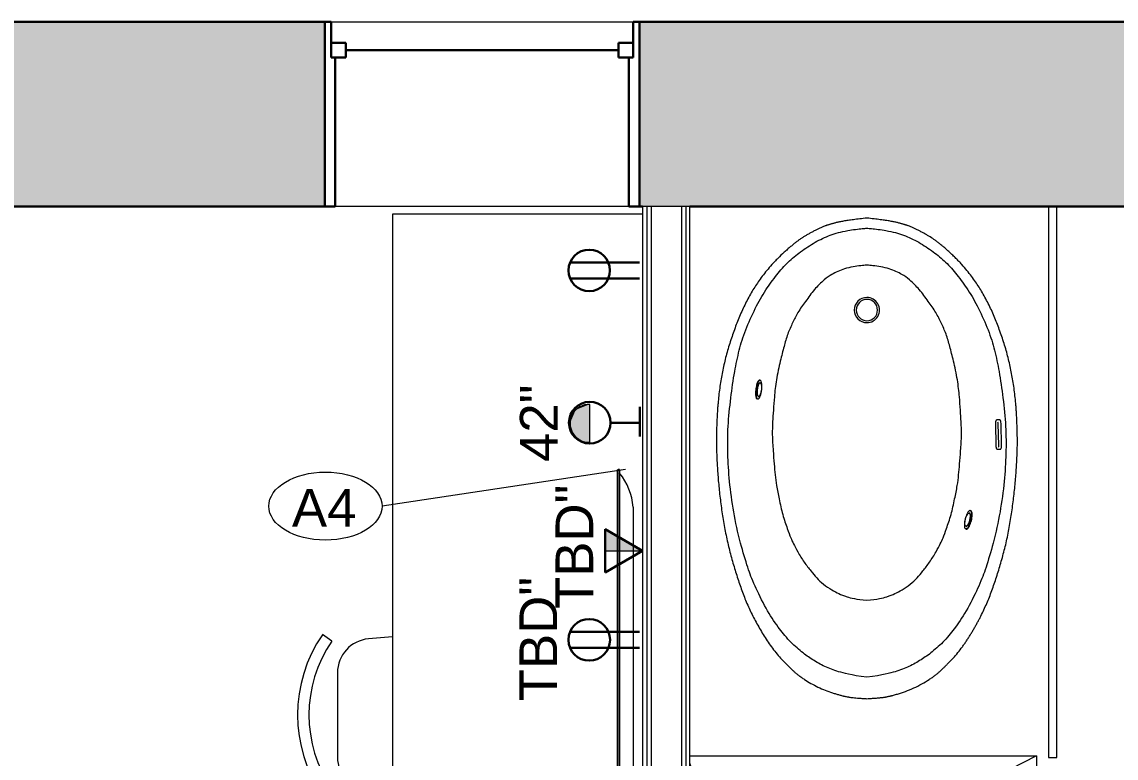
# Model space of a CAD drawing. Header units: inches. Extents: x -1176 to 1482, y -2527 to 978.
# Drawn here: x 608.8 to 739.3, y 501.3 to 589 of the extents above; entities that cross this region are included whole.
import ezdxf

# ---------------------------------------------------------------- set-up
doc = ezdxf.new("R2010")
doc.units = ezdxf.units.IN
doc.header["$MEASUREMENT"] = 0
for name, color, linetype, lineweight in [('A-ANNO-NOTE', 131, 'Continuous', 40), ('A-GLAZ', 151, 'Continuous', 18), ('A-GLAZ-CURT', 52, 'Continuous', 9), ('A-WALL', 113, 'Continuous', 18), ('A-WALL-PATT', 111, 'Continuous', 18), ('I-FURN', 30, 'Continuous', 9), ('I-WALL', 2, 'Continuous', 18), ('P-SANR-FIXT', 6, 'Continuous', 9), ('Q-CASE', 31, 'Continuous', 9), ('Q-SPCQ', 91, 'Continuous', 9), ('Q-SPCQ-IDEN', 132, 'Continuous', 9)]:
    doc.layers.add(name, color=color, linetype=linetype, lineweight=lineweight)
doc.styles.add('Arial', font='arial.ttf', dxfattribs={"height": 4.5})
doc.styles.add('Swis721 Lt BT', font='swissl.ttf', dxfattribs={"height": 4.5})

# ---------------------------------------------------------------- blocks, each defined once
blk = doc.blocks.new('Double Hung - side window 4_ X 6_ 3_ H-6086068-3rd Floor Power _ Signal')
at = {"layer": 'A-GLAZ', "color": 8, "lineweight": 30}
for p, q in [((-18.75, 11), (-18, 11)), ((-18, 6.75), (-18, 11)), ((18, 6.75), (18, 11)), ((18.75, 11), (18, 11)), ((-18, 8.5), (-18, 6.75)), ((-18, 8.5), (-16.25, 8.5)), ((-16.25, 8.5), (-16.25, 6.75)), ((16.25, 8.5), (16.25, 6.75)), ((18, 8.5), (16.25, 8.5)), ((18, 8.5), (18, 6.75)), ((-18, 6.75), (-16.25, 6.75)), ((-18, 6.75), (-17.5, 6.75)), ((-17.5, -11), (-17.5, 6.75)), ((-16.25, 7.625), (16.25, 7.625)), ((18, 6.75), (16.25, 6.75)), ((17.5, 6.75), (18, 6.75)), ((17.5, 6.75), (17.5, -11)), ((-17.5, -11), (-18.75, -11)), ((17.5, -11), (18.75, -11))]:
    blk.add_line(p, q, dxfattribs=at)
blk = doc.blocks.new('F-Chairs - Side 01-V31-3rd Floor Power _ Signal')
at = {"layer": 'I-FURN'}
for p, q in [((-9.57, -3.52), (-8.8, -4.64)), ((8.8, -4.64), (9.57, -3.52)), ((5.02, -5.32), (-5.02, -5.32)), ((-9.07, -9.03), (-9.31, -11.89)), ((9.31, -11.89), (9.07, -9.03))]:
    blk.add_line(p, q, dxfattribs=at)
for centre, radius, start, end in [((0, -17.51), 16.94, 55.6197, 124.3803), ((0, -17.51), 15.59, 55.6197, 124.3803), ((-5.02, -9.38), 4.06, 90, 175.0303), ((5.02, -9.38), 4.06, 4.9697, 90)]:
    blk.add_arc(centre, radius, start, end, dxfattribs=at)
blk = doc.blocks.new('downloadobjectfile_id_236f7131-f753-4b41-a4ac-6b6cf5932f67 - Bath tub-6664744-3rd Floor Power _ Signal')
at = {"layer": 'P-SANR-FIXT'}
for p, q in [((-4.58, 15.85), (-4.58, 15.48)), ((-1.53, 16.05), (-4.15, 15.99)), ((-1.52, 15.72), (-4.15, 15.66)), ((-1.09, 15.55), (-1.1, 15.94)), ((-4.21, 15.32), (-1.45, 15.38)), ((6.24, 12.4), (6.23, 12.33)), ((8.41, 11.78), (8.42, 11.84))]:
    blk.add_line(p, q, dxfattribs=at)
for centre, radius, start, end in [((-4.14, 15.3), 0.361, 91.2564, 121.564), ((-1.51, 15.36), 0.361, 60.9489, 91.2564), ((-17.67, 0), 1.5, 360, 180), ((-17.67, 0), 1.27, 0, 180), ((-17.67, 0), 1.5, 180, 360), ((-17.67, 0), 1.27, 180, 0)]:
    blk.add_arc(centre, radius, start, end, dxfattribs=at)
for points, knots in [([(28.63, 0), (28.61, 0.2), (28.6, 0.48), (28.58, 0.81), (28.56, 1.05), (28.54, 1.26), (28.52, 1.45), (28.51, 1.62), (28.49, 1.79), (28.47, 1.94), (28.45, 2.07), (28.43, 2.2), (28.41, 2.33), (28.39, 2.44), (28.36, 2.55), (28.34, 2.65), (28.31, 2.76), (28.29, 2.87), (28.25, 3.01), (28.21, 3.18), (28.14, 3.41), (28.06, 3.71), (27.93, 4.11), (27.71, 4.76), (27.37, 5.6), (26.88, 6.57), (26.43, 7.3), (26.09, 7.81), (25.84, 8.15), (25.61, 8.44), (25.38, 8.7), (25.15, 8.95), (24.91, 9.19), (24.65, 9.45), (24.29, 9.81), (23.8, 10.29), (23.15, 10.85), (22.57, 11.3), (22.09, 11.64), (21.72, 11.88), (21.36, 12.12), (20.99, 12.35), (20.62, 12.58), (20.26, 12.79), (19.89, 13), (19.52, 13.2), (19.15, 13.4), (18.66, 13.65), (18.04, 13.95), (17.29, 14.29), (16.53, 14.61), (15.75, 14.9), (14.69, 15.28), (13.32, 15.72), (11.9, 16.13), (10.73, 16.44), (9.54, 16.72), (8, 17.02), (6.12, 17.32), (4.57, 17.52), (3.34, 17.65), (2.43, 17.73), (1.54, 17.8), (0.68, 17.85), (-0.13, 17.89), (-0.86, 17.92), (-1.51, 17.94), (-2.14, 17.94), (-2.84, 17.93), (-3.67, 17.91), (-4.61, 17.87), (-5.42, 17.83), (-6.07, 17.79), (-6.7, 17.73), (-7.78, 17.63), (-9.25, 17.42), (-10.67, 17.15), (-11.79, 16.89), (-12.64, 16.67), (-13.48, 16.42), (-14.32, 16.15), (-15.14, 15.86), (-16.2, 15.47), (-17.23, 15.06), (-18.26, 14.57), (-19.02, 14.18), (-19.74, 13.78), (-20.4, 13.38), (-21.04, 12.95), (-21.69, 12.48), (-22.38, 11.94), (-22.97, 11.43), (-23.46, 10.98), (-23.83, 10.62), (-24.2, 10.24), (-24.56, 9.85), (-24.91, 9.46), (-25.23, 9.09), (-25.52, 8.74), (-25.77, 8.43), (-25.99, 8.13), (-26.26, 7.75), (-26.5, 7.35), (-26.76, 6.89), (-26.96, 6.54), (-27.11, 6.24), (-27.23, 6.01), (-27.31, 5.84), (-27.39, 5.68), (-27.49, 5.46), (-27.59, 5.22), (-27.68, 5), (-27.73, 4.86), (-27.77, 4.76), (-27.8, 4.65), (-27.84, 4.53), (-27.88, 4.41), (-27.92, 4.28), (-27.96, 4.14), (-28, 3.99), (-28.04, 3.83), (-28.08, 3.65), (-28.13, 3.46), (-28.17, 3.26), (-28.21, 3.04), (-28.26, 2.79), (-28.3, 2.53), (-28.35, 2.24), (-28.39, 1.94), (-28.45, 1.49), (-28.53, 0.87), (-28.59, 0.3), (-28.62, 0)], [0, 0, 0, 0, 0.003049, 0.004573, 0.006098, 0.007622, 0.009146, 0.010671, 0.012195, 0.01372, 0.015244, 0.016768, 0.018293, 0.019817, 0.021341, 0.022866, 0.02439, 0.025915, 0.027439, 0.030488, 0.033537, 0.036585, 0.042683, 0.04878, 0.060976, 0.073171, 0.085366, 0.091463, 0.097561, 0.103659, 0.109756, 0.115854, 0.121951, 0.128049, 0.134146, 0.146341, 0.158537, 0.170732, 0.176829, 0.182927, 0.189024, 0.195122, 0.20122, 0.207317, 0.213415, 0.219512, 0.22561, 0.231707, 0.243902, 0.256098, 0.268293, 0.280488, 0.292683, 0.317073, 0.341463, 0.353659, 0.365854, 0.390244, 0.414634, 0.439024, 0.45122, 0.463415, 0.47561, 0.487805, 0.5, 0.512195, 0.52439, 0.536585, 0.54878, 0.560976, 0.573171, 0.585366, 0.591463, 0.597561, 0.609756, 0.634146, 0.658537, 0.670732, 0.682927, 0.695122, 0.707317, 0.719512, 0.731707, 0.756098, 0.768293, 0.780488, 0.792683, 0.804878, 0.817073, 0.829268, 0.841463, 0.853659, 0.859756, 0.865854, 0.871951, 0.878049, 0.884146, 0.890244, 0.896341, 0.902439, 0.908537, 0.914634, 0.926829, 0.932927, 0.939024, 0.945122, 0.948171, 0.95122, 0.954268, 0.957317, 0.963415, 0.966463, 0.967988, 0.969512, 0.971037, 0.972561, 0.974085, 0.97561, 0.977134, 0.978659, 0.980183, 0.981707, 0.983232, 0.984756, 0.98628, 0.987805, 0.989329, 0.990854, 0.992378, 0.993902, 0.996951, 1, 1, 1, 1]), ([(-27.41, 0), (-27.41, 0.17), (-27.39, 0.55), (-27.13, 2.64), (-26.63, 4.38), (-25.79, 6.2), (-24.61, 7.94), (-23.4, 9.44), (-21.88, 10.76), (-19.96, 12.16), (-17.98, 13.29), (-15.15, 14.56), (-12.92, 15.24), (-10.26, 15.8), (-7.17, 16.24), (-3.75, 16.6), (-0.55, 16.6), (2.72, 16.42), (6.45, 15.9), (9.78, 15.19), (13.29, 14.12), (14.76, 13.58), (18.1, 11.95), (19.97, 10.69), (21.67, 9.36), (23.1, 7.78), (23.97, 6.54), (24.83, 5.05), (25.43, 3.41), (25.81, 1.98), (26.08, 0)], [-5.618031, -5.618031, -5.618031, -5.618031, -5.544194, -5.424812, -5.260384, -5.095898, -4.928484, -4.760658, -4.585358, -4.400115, -4.184559, -3.970312, -3.743931, -3.517047, -3.259472, -2.988396, -2.713063, -2.428449, -2.138296, -1.837006, -1.597044, -1.348216, -1.138919, -0.913036, -0.731154, -0.569833, -0.420907, -0.282566, -0.145254, 0, 0, 0, 0]), ([(-4.15, 15.99), (-4.26, 15.99), (-4.4, 15.97), (-4.52, 15.92), (-4.56, 15.9), (-4.58, 15.87), (-4.58, 15.86), (-4.58, 15.85)], [0, 0, 0, 0, 0.444444, 0.666667, 0.777778, 0.888889, 1, 1, 1, 1]), ([(-1.1, 15.94), (-1.1, 15.95), (-1.11, 15.96), (-1.14, 15.98), (-1.18, 16), (-1.25, 16.02), (-1.37, 16.04), (-1.48, 16.05), (-1.53, 16.05)], [0, 0, 0, 0, 0.125, 0.25, 0.375, 0.5, 0.75, 1, 1, 1, 1]), ([(-4.58, 15.48), (-4.57, 15.46), (-4.57, 15.45), (-4.56, 15.43), (-4.56, 15.43), (-4.56, 15.42), (-4.55, 15.42), (-4.55, 15.41), (-4.54, 15.4), (-4.53, 15.4), (-4.53, 15.39), (-4.52, 15.39), (-4.51, 15.38), (-4.5, 15.38), (-4.49, 15.37), (-4.48, 15.37), (-4.46, 15.36), (-4.45, 15.35), (-4.43, 15.35), (-4.41, 15.34), (-4.39, 15.34), (-4.37, 15.33), (-4.35, 15.33), (-4.32, 15.33), (-4.29, 15.32), (-4.26, 15.32), (-4.23, 15.32), (-4.21, 15.32)], [0, 0, 0, 0, 0.041667, 0.057292, 0.080729, 0.104167, 0.125, 0.145833, 0.1875, 0.229167, 0.270833, 0.302083, 0.333333, 0.375, 0.416667, 0.458333, 0.5, 0.541667, 0.583333, 0.666667, 0.75, 0.791667, 0.833333, 0.875, 0.916667, 0.958333, 1, 1, 1, 1]), ([(-1.45, 15.38), (-1.43, 15.38), (-1.4, 15.38), (-1.36, 15.39), (-1.33, 15.39), (-1.31, 15.4), (-1.29, 15.4), (-1.27, 15.4), (-1.26, 15.41), (-1.24, 15.41), (-1.23, 15.42), (-1.21, 15.42), (-1.2, 15.43), (-1.18, 15.44), (-1.17, 15.44), (-1.16, 15.45), (-1.15, 15.46), (-1.14, 15.46), (-1.13, 15.47), (-1.13, 15.47), (-1.12, 15.48), (-1.11, 15.49), (-1.11, 15.49), (-1.1, 15.5), (-1.1, 15.51), (-1.1, 15.51), (-1.09, 15.52), (-1.09, 15.54), (-1.09, 15.55)], [0, 0, 0, 0, 0.041667, 0.083333, 0.125, 0.166667, 0.208333, 0.25, 0.291667, 0.333333, 0.375, 0.416667, 0.5, 0.541667, 0.583333, 0.625, 0.666667, 0.697917, 0.729167, 0.770833, 0.8125, 0.854167, 0.875, 0.895833, 0.916667, 0.942708, 0.958333, 1, 1, 1, 1]), ([(6.23, 12.33), (6.22, 12.32), (6.22, 12.28), (6.24, 12.22), (6.29, 12.15), (6.37, 12.08), (6.47, 12.01), (6.63, 11.92), (6.87, 11.82), (7.21, 11.72), (7.67, 11.62), (8.08, 11.61), (8.33, 11.68), (8.39, 11.74), (8.41, 11.78)], [0, 0, 0, 0, 0.05, 0.1, 0.15, 0.2, 0.25, 0.3, 0.4, 0.5, 0.6, 0.8, 0.9, 1, 1, 1, 1]), ([(8.41, 11.78), (8.41, 11.8), (8.41, 11.83), (8.39, 11.9), (8.34, 11.96), (8.27, 12.03), (8.17, 12.1), (8.01, 12.19), (7.76, 12.3), (7.42, 12.4), (6.96, 12.49), (6.54, 12.51), (6.29, 12.43), (6.24, 12.37), (6.23, 12.33)], [0, 0, 0, 0, 0.05, 0.1, 0.15, 0.2, 0.25, 0.3, 0.4, 0.5, 0.6, 0.8, 0.9, 1, 1, 1, 1]), ([(6.23, 12.33), (6.23, 12.35), (6.25, 12.38), (6.31, 12.43), (6.39, 12.46), (6.49, 12.48), (6.61, 12.49), (6.8, 12.5), (7.07, 12.47), (7.42, 12.4), (7.88, 12.26), (8.24, 12.07), (8.4, 11.89), (8.42, 11.81), (8.41, 11.78)], [0, 0, 0, 0, 0.05, 0.1, 0.15, 0.2, 0.25, 0.3, 0.4, 0.5, 0.6, 0.8, 0.9, 1, 1, 1, 1]), ([(8.42, 11.84), (8.43, 11.85), (8.43, 11.89), (8.41, 11.95), (8.36, 12.02), (8.28, 12.09), (8.18, 12.15), (8.03, 12.24), (7.78, 12.35), (7.45, 12.46), (6.98, 12.55), (6.56, 12.56), (6.31, 12.49), (6.25, 12.43), (6.24, 12.4)], [0, 0, 0, 0, 0.05, 0.1, 0.15, 0.2, 0.25, 0.3, 0.4, 0.5, 0.6, 0.8, 0.9, 1, 1, 1, 1]), ([(8.09, 11.82), (8.09, 11.8), (8.08, 11.78), (8.05, 11.75), (8, 11.72), (7.94, 11.7), (7.86, 11.69), (7.73, 11.68), (7.47, 11.7), (7.05, 11.79), (6.68, 11.96), (6.52, 12.11), (6.5, 12.18), (6.52, 12.21)], [0, 0, 0, 0, 0.047619, 0.095238, 0.142857, 0.190476, 0.238095, 0.285714, 0.380952, 0.571429, 0.761905, 0.880952, 1, 1, 1, 1]), ([(8.09, 11.82), (8.1, 11.83), (8.1, 11.86), (8.09, 11.9), (8.06, 11.95), (8.01, 11.99), (7.94, 12.04), (7.84, 12.11), (7.6, 12.21), (7.18, 12.33), (6.78, 12.35), (6.56, 12.3), (6.52, 12.24), (6.52, 12.21)], [0, 0, 0, 0, 0.047619, 0.095238, 0.142857, 0.190476, 0.238095, 0.285714, 0.380952, 0.571429, 0.761905, 0.880952, 1, 1, 1, 1]), ([(6.52, 12.21), (6.52, 12.22), (6.54, 12.25), (6.58, 12.28), (6.65, 12.3), (6.76, 12.32), (7, 12.32), (7.44, 12.25), (7.85, 12.09), (8.06, 11.93), (8.1, 11.85), (8.09, 11.82)], [0, 0, 0, 0, 0.052632, 0.105263, 0.157895, 0.210526, 0.315789, 0.526316, 0.736842, 0.868421, 1, 1, 1, 1]), ([(6.52, 12.21), (6.52, 12.22), (6.54, 12.25), (6.58, 12.28), (6.65, 12.3), (6.73, 12.31), (6.82, 12.32), (6.97, 12.32), (7.25, 12.28), (7.67, 12.17), (7.97, 12.01), (8.08, 11.89), (8.1, 11.84), (8.09, 11.82)], [0, 0, 0, 0, 0.052632, 0.105263, 0.157895, 0.210526, 0.263158, 0.315789, 0.421053, 0.631579, 0.815789, 0.907895, 1, 1, 1, 1]), ([(16.89, 0), (16.8, 1.27), (16.48, 2.48), (16.13, 3.34), (15.69, 4.17), (14.98, 5.22), (14.26, 6.02), (13.41, 6.67), (12.38, 7.51), (11.18, 8.22), (10.13, 8.79), (9.49, 9.08), (8.26, 9.53), (6.69, 10.07), (4.84, 10.46), (3.28, 10.79), (1.97, 10.94), (0.6, 11.06), (-0.86, 11.17), (-2.86, 11.31), (-4.35, 11.24), (-5.73, 11.15), (-7.46, 11.03), (-9.26, 10.84), (-11.69, 10.32), (-13.21, 9.91), (-14.78, 9.49), (-16.19, 8.83), (-17.34, 8.3), (-18.79, 7.24), (-20.02, 6.38), (-21.28, 5.13), (-21.9, 4.24), (-22.24, 3.5), (-22.59, 2.68), (-22.84, 1.69), (-22.94, 0.81), (-23, 0.26), (-23.03, 0)], [0, 0, 0, 0, 0.095825, 0.182513, 0.269753, 0.361199, 0.455897, 0.552236, 0.65743, 0.766411, 0.857986, 0.946942, 1.048984, 1.184003, 1.327218, 1.460629, 1.57966, 1.69493, 1.829456, 1.967274, 2.102928, 2.230917, 2.36765, 2.535001, 2.698079, 2.855999, 2.988228, 3.111669, 3.240091, 3.366918, 3.507968, 3.628876, 3.730864, 3.808196, 3.883993, 3.961779, 4.030158, 4.077503, 4.077503, 4.077503, 4.077503]), ([(-28.62, 0), (-28.59, -0.3), (-28.53, -0.87), (-28.45, -1.49), (-28.39, -1.94), (-28.35, -2.24), (-28.3, -2.53), (-28.26, -2.79), (-28.21, -3.04), (-28.17, -3.26), (-28.13, -3.46), (-28.08, -3.65), (-28.04, -3.83), (-28, -3.99), (-27.96, -4.14), (-27.92, -4.28), (-27.88, -4.41), (-27.84, -4.53), (-27.8, -4.65), (-27.77, -4.76), (-27.73, -4.86), (-27.68, -5), (-27.59, -5.22), (-27.47, -5.51), (-27.31, -5.84), (-27.14, -6.18), (-26.96, -6.54), (-26.76, -6.89), (-26.57, -7.24), (-26.38, -7.55), (-26.19, -7.85), (-25.99, -8.13), (-25.77, -8.43), (-25.52, -8.74), (-25.23, -9.09), (-24.91, -9.46), (-24.44, -9.98), (-23.95, -10.5), (-23.46, -10.98), (-22.97, -11.43), (-22.38, -11.94), (-21.69, -12.48), (-21.04, -12.95), (-20.4, -13.38), (-19.74, -13.78), (-19.02, -14.18), (-18.26, -14.57), (-17.49, -14.93), (-16.72, -15.26), (-15.93, -15.57), (-14.87, -15.96), (-13.76, -16.33), (-12.64, -16.67), (-11.51, -16.97), (-10.11, -17.27), (-8.67, -17.51), (-7.47, -17.66), (-6.7, -17.73), (-6.07, -17.79), (-5.42, -17.83), (-4.61, -17.87), (-3.67, -17.91), (-2.84, -17.93), (-2.14, -17.94), (-1.51, -17.94), (-0.86, -17.92), (-0.13, -17.89), (0.68, -17.85), (1.54, -17.8), (2.43, -17.73), (3.64, -17.62), (5.19, -17.45), (7.06, -17.18), (8.93, -16.85), (10.74, -16.44), (12.48, -15.97), (14.15, -15.46), (15.49, -15), (16.53, -14.61), (17.55, -14.19), (18.78, -13.61), (20.01, -12.94), (20.99, -12.36), (21.73, -11.89), (22.45, -11.39), (23.15, -10.85), (23.8, -10.29), (24.29, -9.81), (24.65, -9.45), (24.91, -9.19), (25.15, -8.95), (25.38, -8.7), (25.61, -8.44), (25.84, -8.15), (26.09, -7.81), (26.41, -7.34), (26.81, -6.68), (27.25, -5.84), (27.63, -4.97), (27.89, -4.25), (28.06, -3.69), (28.16, -3.36), (28.23, -3.1), (28.27, -2.95), (28.3, -2.83), (28.33, -2.7), (28.36, -2.55), (28.4, -2.39), (28.42, -2.25), (28.44, -2.1), (28.47, -1.91), (28.51, -1.62), (28.54, -1.31), (28.57, -0.94), (28.6, -0.5), (28.62, -0.17), (28.63, 0)], [0, 0, 0, 0, 0.003049, 0.006098, 0.007622, 0.009146, 0.010671, 0.012195, 0.01372, 0.015244, 0.016768, 0.018293, 0.019817, 0.021341, 0.022866, 0.02439, 0.025915, 0.027439, 0.028963, 0.030488, 0.032012, 0.033537, 0.036585, 0.042683, 0.04878, 0.054878, 0.060976, 0.067073, 0.073171, 0.079268, 0.085366, 0.091463, 0.097561, 0.103659, 0.109756, 0.115854, 0.121951, 0.134146, 0.140244, 0.146341, 0.158537, 0.170732, 0.182927, 0.195122, 0.207317, 0.219512, 0.231707, 0.243902, 0.256098, 0.268293, 0.280488, 0.304878, 0.317073, 0.329268, 0.353659, 0.378049, 0.390244, 0.402439, 0.408537, 0.414634, 0.426829, 0.439024, 0.45122, 0.463415, 0.47561, 0.487805, 0.5, 0.512195, 0.52439, 0.536585, 0.54878, 0.573171, 0.597561, 0.621951, 0.646341, 0.670732, 0.695122, 0.719512, 0.731707, 0.743902, 0.768293, 0.792683, 0.804878, 0.817073, 0.829268, 0.841463, 0.853659, 0.865854, 0.871951, 0.878049, 0.884146, 0.890244, 0.896341, 0.902439, 0.908537, 0.914634, 0.925305, 0.935976, 0.946646, 0.957317, 0.962652, 0.967988, 0.970655, 0.973323, 0.974657, 0.975991, 0.978659, 0.981326, 0.98266, 0.983994, 0.986662, 0.989329, 0.991997, 0.994665, 0.997332, 1, 1, 1, 1]), ([(26.08, 0), (25.81, -1.98), (25.43, -3.41), (24.83, -5.05), (23.97, -6.54), (23.1, -7.78), (21.67, -9.36), (19.97, -10.69), (18.1, -11.95), (14.76, -13.58), (13.29, -14.12), (9.78, -15.19), (6.45, -15.9), (2.72, -16.42), (-0.55, -16.6), (-3.75, -16.6), (-7.17, -16.24), (-10.26, -15.8), (-12.92, -15.24), (-15.15, -14.56), (-17.98, -13.29), (-19.96, -12.16), (-21.88, -10.76), (-23.4, -9.44), (-24.61, -7.94), (-25.79, -6.2), (-26.63, -4.38), (-27.13, -2.64), (-27.39, -0.55), (-27.41, -0.17), (-27.41, 0)], [-5.618031, -5.618031, -5.618031, -5.618031, -5.472777, -5.335466, -5.197124, -5.048198, -4.886878, -4.704995, -4.479113, -4.269816, -4.020987, -3.781025, -3.479735, -3.189582, -2.904969, -2.629635, -2.35856, -2.100984, -1.8741, -1.647719, -1.433473, -1.217917, -1.032673, -0.857374, -0.689547, -0.522133, -0.357647, -0.193219, -0.073837, 0, 0, 0, 0]), ([(-23.03, 0), (-23, -0.26), (-22.94, -0.81), (-22.84, -1.69), (-22.59, -2.68), (-22.24, -3.5), (-21.9, -4.24), (-21.28, -5.13), (-20.02, -6.38), (-18.79, -7.24), (-17.34, -8.3), (-16.19, -8.83), (-14.78, -9.49), (-13.21, -9.91), (-11.69, -10.32), (-9.26, -10.84), (-7.46, -11.03), (-5.73, -11.15), (-4.35, -11.24), (-2.86, -11.31), (-0.86, -11.17), (0.6, -11.06), (1.97, -10.94), (3.28, -10.79), (4.84, -10.46), (6.69, -10.07), (8.26, -9.53), (9.49, -9.08), (10.13, -8.79), (11.18, -8.22), (12.38, -7.51), (13.41, -6.67), (14.26, -6.02), (14.98, -5.22), (15.69, -4.17), (16.13, -3.34), (16.48, -2.48), (16.8, -1.27), (16.89, 0)], [0, 0, 0, 0, 0.047345, 0.115723, 0.19351, 0.269307, 0.346639, 0.448626, 0.569535, 0.710585, 0.837412, 0.965834, 1.089275, 1.221504, 1.379424, 1.542502, 1.709853, 1.846586, 1.974575, 2.110229, 2.248047, 2.382573, 2.497843, 2.616873, 2.750285, 2.893499, 3.028519, 3.130561, 3.219517, 3.311092, 3.420073, 3.525267, 3.621606, 3.716304, 3.80775, 3.89499, 3.981678, 4.077503, 4.077503, 4.077503, 4.077503]), ([(-7.08, -13.03), (-7.07, -13.02), (-7.07, -12.99), (-7.08, -12.94), (-7.12, -12.89), (-7.18, -12.84), (-7.26, -12.79), (-7.39, -12.73), (-7.69, -12.62), (-8.23, -12.52), (-8.85, -12.52), (-9.18, -12.59), (-9.3, -12.68), (-9.31, -12.74), (-9.3, -12.76)], [0, 0, 0, 0, 0.043478, 0.086957, 0.130435, 0.173913, 0.217391, 0.26087, 0.347826, 0.521739, 0.695652, 0.847826, 0.923913, 1, 1, 1, 1]), ([(-9.3, -12.77), (-9.31, -12.78), (-9.32, -12.81), (-9.3, -12.86), (-9.26, -12.91), (-9.2, -12.96), (-9.12, -13.01), (-8.99, -13.07), (-8.69, -13.17), (-8.15, -13.27), (-7.54, -13.28), (-7.21, -13.21), (-7.09, -13.11), (-7.07, -13.06), (-7.08, -13.03)], [0, 0, 0, 0, 0.043478, 0.086957, 0.130435, 0.173913, 0.217391, 0.26087, 0.347826, 0.521739, 0.695652, 0.847826, 0.923913, 1, 1, 1, 1]), ([(-9.3, -12.76), (-9.3, -12.78), (-9.28, -12.82), (-9.23, -12.88), (-9.14, -12.93), (-9.03, -12.99), (-8.9, -13.04), (-8.7, -13.1), (-8.3, -13.19), (-7.72, -13.23), (-7.24, -13.17), (-7.1, -13.08), (-7.08, -13.03)], [0, 0, 0, 0, 0.055556, 0.111111, 0.166667, 0.222222, 0.277778, 0.333333, 0.444444, 0.666667, 0.833333, 1, 1, 1, 1]), ([(-7.08, -13.03), (-7.09, -13.05), (-7.11, -13.08), (-7.18, -13.12), (-7.27, -13.16), (-7.43, -13.19), (-7.68, -13.22), (-8.04, -13.21), (-8.54, -13.15), (-8.98, -13.03), (-9.24, -12.88), (-9.3, -12.8), (-9.3, -12.77)], [0, 0, 0, 0, 0.055556, 0.111111, 0.166667, 0.222222, 0.333333, 0.444444, 0.555556, 0.777778, 0.888889, 1, 1, 1, 1]), ([(-8.99, -12.73), (-8.99, -12.71), (-8.99, -12.69), (-8.96, -12.66), (-8.92, -12.63), (-8.86, -12.61), (-8.79, -12.59), (-8.68, -12.57), (-8.44, -12.55), (-8.03, -12.58), (-7.62, -12.69), (-7.43, -12.79), (-7.37, -12.87), (-7.37, -12.9), (-7.38, -12.92)], [0, 0, 0, 0, 0.045455, 0.090909, 0.136364, 0.181818, 0.227273, 0.272727, 0.363636, 0.545455, 0.727273, 0.863636, 0.931818, 1, 1, 1, 1]), ([(-7.38, -12.92), (-7.38, -12.93), (-7.39, -12.95), (-7.44, -12.99), (-7.5, -13.01), (-7.57, -13.03), (-7.67, -13.05), (-7.81, -13.06), (-8.09, -13.06), (-8.52, -13), (-8.83, -12.89), (-8.96, -12.79), (-8.99, -12.75), (-8.99, -12.73)], [0, 0, 0, 0, 0.052632, 0.105263, 0.157895, 0.210526, 0.263158, 0.315789, 0.421053, 0.631579, 0.815789, 0.907895, 1, 1, 1, 1]), ([(-8.99, -12.73), (-8.99, -12.74), (-8.99, -12.76), (-8.98, -12.8), (-8.94, -12.83), (-8.9, -12.87), (-8.83, -12.91), (-8.72, -12.95), (-8.5, -13.03), (-8.09, -13.09), (-7.67, -13.09), (-7.46, -13.03), (-7.39, -12.97), (-7.37, -12.94), (-7.38, -12.92)], [0, 0, 0, 0, 0.045455, 0.090909, 0.136364, 0.181818, 0.227273, 0.272727, 0.363636, 0.545455, 0.727273, 0.863636, 0.931818, 1, 1, 1, 1]), ([(-7.38, -12.92), (-7.38, -12.93), (-7.39, -12.96), (-7.44, -12.99), (-7.5, -13.01), (-7.57, -13.03), (-7.67, -13.05), (-7.81, -13.06), (-8.09, -13.06), (-8.52, -13), (-8.83, -12.89), (-8.96, -12.79), (-8.99, -12.75), (-8.99, -12.73)], [0, 0, 0, 0, 0.052632, 0.105263, 0.157895, 0.210526, 0.263158, 0.315789, 0.421053, 0.631579, 0.815789, 0.907895, 1, 1, 1, 1])]:
    blk.add_open_spline(points, degree=3, knots=knots, dxfattribs=at)
blk = doc.blocks.new('System Panel - Glazed-7038921-3rd Floor Power _ Signal')
at = {"layer": 'A-GLAZ-CURT', "lineweight": 18}
for p, q in [((32.8125, 1.75), (-32.8125, 1.75)), ((-32.8125, 1.75), (-32.8125, 0.75)), ((32.8125, 0.75), (32.8125, 1.75)), ((-32.8125, 0.75), (32.8125, 0.75))]:
    blk.add_line(p, q, dxfattribs=at)
blk = doc.blocks.new('A-Flat_Screen_TV - OLED 55BGP 55_-7077464-3rd Floor Power _ Signal')
at = {"layer": 'Q-SPCQ'}
for p, q in [((-24.14, 0.06), (24.14, 0.06)), ((-24.14, 0.06), (-24.14, 0)), ((24.14, 0), (24.14, 0.06)), ((-24.2, 0), (24.2, 0)), ((-24.2, 0), (-24.2, -0.19)), ((24.2, -0.19), (-24.2, -0.19)), ((24.2, -0.19), (24.2, 0)), ((19.7, -1.81), (-19.7, -1.81))]:
    blk.add_line(p, q, dxfattribs=at)
for centre, start, end in [((-19.1, 5.58), 231.0344, 265.3628), ((19.1, 5.58), 274.6372, 308.9656)]:
    blk.add_arc(centre, 7.41, start, end, dxfattribs=at)
blk = doc.blocks.new('Desk60 - Desk-7130594-3rd Floor Power _ Signal')
at = {"layer": 'Q-CASE'}
for p, q in [((2370.76, 478.31), (2264.41, 478.31)), ((2264.41, 478.31), (2264.41, 448.5)), ((2370.76, 448.5), (2370.76, 478.31))]:
    blk.add_line(p, q, dxfattribs=at)
blk = doc.blocks.new('Shower Floor - Shower Floor-7572832-3rd Floor Power _ Signal')
at = {"layer": 'P-SANR-FIXT'}
for p, q in [((-17.91, -41.63), (-17.91, -0.3)), ((-17.04, -0.3), (0.07, -6.12)), ((0.12, -6.12), (17.22, -0.3)), ((18.09, -0.3), (18.09, -41.63)), ((-17.91, -41.63), (0.07, -6.17)), ((0.09, -6.12), (0.07, -6.12)), ((0.09, -6.12), (0.07, -6.17)), ((0.12, -6.12), (0.07, -6.12)), ((0.07, -6.12), (0.07, -6.17)), ((0.07, -6.17), (0.12, -6.17)), ((0.09, -6.12), (0.12, -6.12)), ((0.09, -6.12), (0.12, -6.17)), ((0.12, -6.17), (0.12, -6.12)), ((18.09, -41.63), (0.12, -6.17)), ((18.09, -41.63), (-17.91, -41.63))]:
    blk.add_line(p, q, dxfattribs=at)
blk = doc.blocks.new('Appliance_Specialty Equipment Tag - Standard-3515593-3rd Floor Power _ Signal')
at = {"layer": 'Q-SPCQ-IDEN'}
blk.add_ellipse((-0.0499, 0.0037), major_axis=(-0.1406, 0), ratio=0.600473, dxfattribs=at)

msp = doc.modelspace()

# ---------------------------------------------------------------- hatches: boundary and pattern name
at = {"layer": 'A-ANNO-NOTE', "lineweight": 9}
for points in [[(675.65, 539.06), (674.85, 542.79), (674.17, 541.14)], [(674.17, 541.22), (674.85, 542.79), (674.33, 541.99)], [(674.17, 541.14), (674.85, 542.79), (674.17, 541.22)], [(674.33, 541.99), (674.85, 542.79), (674.43, 542.21)], [(674.46, 542.28), (674.85, 542.79), (674.64, 542.55)], [(674.85, 542.79), (676.44, 543.43), (675.23, 543.08)], [(676.44, 538.93), (676.44, 543.43), (674.85, 542.79), (675.88, 540.29)], [(676.44, 538.93), (674.85, 542.79), (675.65, 539.06), (675.88, 539.02)], [(675.23, 543.08), (676.44, 543.43), (675.81, 543.34)], [(676.44, 538.93), (676.52, 543.42), (676.44, 543.43)], [(676.44, 538.93), (676.52, 538.93), (676.52, 543.42)], [(674.17, 541.22), (674.33, 541.99), (674.2, 541.53)], [(674.64, 539.8), (674.17, 541.14), (674.43, 540.14)], [(674.33, 540.36), (674.17, 541.14), (674.2, 540.82)], [(674.43, 540.14), (674.17, 541.14), (674.33, 540.36)], [(675.65, 539.06), (674.17, 541.14), (674.64, 539.8)], [(675.65, 539.06), (674.64, 539.8), (675.43, 539.15)], [(675.43, 539.15), (674.64, 539.8), (674.74, 539.68)], [(675.43, 539.15), (674.74, 539.68), (675.29, 539.23)], [(676.44, 538.93), (675.88, 539), (676.04, 538.96)], [(682.82, 526.01), (678.36, 528.59), (678.36, 526.01)]]:
    msp.add_hatch(color=256, dxfattribs=at).paths.add_polyline_path(points, flags=0)
at = {"layer": 'A-WALL-PATT', "lineweight": 9}
h = msp.add_hatch(color=7, dxfattribs=at)
h.paths.add_polyline_path([(1202.81, 567.01), (1211.24, 567.01), (1211.24, 589.01), (1167.7, 589.01), (1167.7, 567.01), (1179.9, 567.01)], flags=0)
h.paths.add_polyline_path([(1130.2, 567.01), (1130.2, 589.01), (1068.64, 589.01), (1068.64, 567.01), (1111.17, 567.01)], flags=0)
h.paths.add_polyline_path([(1031.14, 567.01), (1031.14, 589.01), (977.59, 589.01), (977.59, 567.01)], flags=0)
h.paths.add_polyline_path([(940.09, 567.01), (940.09, 589.01), (874.54, 589.01), (874.54, 567.01), (927.89, 567.01)], flags=0)
h.paths.add_polyline_path([(836.25, 567.01), (837.04, 567.01), (837.04, 589.01), (783.49, 589.01), (783.49, 567.01), (824.79, 567.01)], flags=0)
h.paths.add_polyline_path([(744.61, 567.01), (745.99, 567.01), (745.99, 589.01), (682.43, 589.01), (682.43, 567.01), (721.7, 567.01)], flags=0)
h.paths.add_polyline_path([(644.93, 567.01), (644.93, 589.01), (576.53, 589.01), (576.53, 567.01), (607.14, 567.01)], flags=0)
h.paths.add_polyline_path([(539.03, 567.01), (539.03, 589.01), (480.78, 589.01), (480.78, 567.01), (515.5, 567.01)], flags=0)

# ---------------------------------------------------------------- linework, layer by layer
at = {"layer": 'A-ANNO-NOTE', "lineweight": 30}
for p, q in [((682.44, 560.36), (674.17, 560.36)), ((682.44, 558.44), (674.17, 558.44)), ((682.5, 539.62), (682.5, 543.13)), ((682.5, 541.26), (678.99, 541.26)), ((682.82, 526.01), (678.36, 528.59)), ((678.36, 523.43), (678.36, 528.59)), ((682.82, 526.01), (678.36, 523.43)), ((682.44, 516.35), (674.17, 516.35)), ((682.44, 514.43), (674.17, 514.43))]:
    msp.add_line(p, q, dxfattribs=at)
at = {"layer": 'A-ANNO-NOTE', "lineweight": 9}
for p, q in [((676.52, 538.93), (676.52, 543.42)), ((682.82, 526.01), (678.36, 528.59)), ((678.36, 528.59), (678.36, 526.01)), ((678.36, 526.01), (682.82, 526.01))]:
    msp.add_line(p, q, dxfattribs=at)
at = {"layer": 'A-ANNO-NOTE', "lineweight": 30}
for centre, radius in [((676.45, 559.4), 2.47), ((676.52, 541.26), 2.48), ((676.45, 515.39), 2.48)]:
    msp.add_circle(centre, radius, dxfattribs=at)
at = {"layer": 'A-ANNO-NOTE', "lineweight": 9}
msp.add_arc((676.42, 541.18), 2.25, 87.6427, 272.3573, dxfattribs=at)
at = {"layer": 'A-WALL', "color": 8, "lineweight": 30}
for p, q in [((644.93, 589.01), (576.53, 589.01)), ((644.93, 567.01), (644.93, 589.01)), ((745.99, 589.01), (682.43, 589.01)), ((682.43, 589.01), (682.43, 567.01)), ((606.02, 567.01), (644.93, 567.01)), ((682.43, 567.01), (682.82, 567.01)), ((688.45, 567.01), (745.99, 567.01))]:
    msp.add_line(p, q, dxfattribs=at)
at = {"layer": 'A-WALL', "lineweight": 9}
for p, q in [((644.93, 589.01), (682.43, 589.01)), ((682.43, 567.01), (644.93, 567.01))]:
    msp.add_line(p, q, dxfattribs=at)
at = {"layer": 'A-WALL'}
for p, q in [((688.45, 567.01), (682.82, 567.01)), ((683.32, 567.01), (683.32, 459.76)), ((683.82, 567.01), (683.82, 460.26)), ((687.45, 567.01), (687.45, 463.88)), ((687.95, 567.01), (687.95, 464.38))]:
    msp.add_line(p, q, dxfattribs=at)
at = {"layer": 'I-WALL'}
for p, q in [((682.82, 567.01), (682.82, 459.26)), ((688.45, 464.88), (688.45, 567.01))]:
    msp.add_line(p, q, dxfattribs=at)
at = {"layer": 'Q-SPCQ-IDEN'}
msp.add_line((680.76, 535.7), (651.76, 531.32), dxfattribs=at)

# ---------------------------------------------------------------- block references
at = {"layer": 'A-GLAZ'}
msp.add_blockref('Double Hung - side window 4_ X 6_ 3_ H-6086068-3rd Floor Power _ Signal', (663.68, 578.01), dxfattribs=at)
at = {"layer": 'A-GLAZ-CURT', "rotation": 269.9999999999999}
msp.add_blockref('System Panel - Glazed-7038921-3rd Floor Power _ Signal', (730.45, 534.2), dxfattribs=at)
at = {"layer": 'I-FURN', "rotation": 90.00000000000044}
msp.add_blockref('F-Chairs - Side 01-V31-3rd Floor Power _ Signal', (641.12, 506.44), dxfattribs=at)
at = {"layer": 'P-SANR-FIXT'}
for name, p, rotation in [('downloadobjectfile_id_236f7131-f753-4b41-a4ac-6b6cf5932f67 - Bath tub-6664744-3rd Floor Power _ Signal', (709.55, 537.01), 270.0000000000002), ('Shower Floor - Shower Floor-7572832-3rd Floor Power _ Signal', (688.15, 483.47), 89.99999999999942)]:
    msp.add_blockref(name, p, dxfattribs=dict(at, rotation=rotation))
at = {"layer": 'Q-CASE', "rotation": 89.9999999999999}
msp.add_blockref('Desk60 - Desk-7130594-3rd Floor Power _ Signal', (1131.32, -1804.65), dxfattribs=at)
at = {"layer": 'Q-SPCQ', "rotation": 90.00000000000027}
msp.add_blockref('A-Flat_Screen_TV - OLED 55BGP 55_-7077464-3rd Floor Power _ Signal', (679.89, 511.5), dxfattribs=at)
at = {"layer": 'Q-SPCQ-IDEN', "xscale": 47.99999999999997, "yscale": 47.99999999999997, "zscale": 47.99999999999997}
msp.add_blockref('Appliance_Specialty Equipment Tag - Standard-3515593-3rd Floor Power _ Signal', (647.4, 531.14), dxfattribs=at)

# ---------------------------------------------------------------- texts
at = {"layer": 'A-ANNO-NOTE', "lineweight": 9, "char_height": 4.5, "attachment_point": 1, "rotation": 90, "style": 'Swis721 Lt BT'}
for s, insert, width in [('42"', (668.19, 536.58), 10.302), ('TBD"', (672.43, 519.07), 16.665), ('TBD"', (668.13, 508.08), 16.665)]:
    msp.add_mtext(s, dxfattribs=dict(at, insert=insert, width=width))
at = {"layer": 'Q-SPCQ-IDEN', "insert": (641.01, 533.37), "char_height": 4.5, "width": 9.393, "attachment_point": 1, "style": 'Arial'}
msp.add_mtext('A4', dxfattribs=at)

doc.saveas('drawing.dxf')
